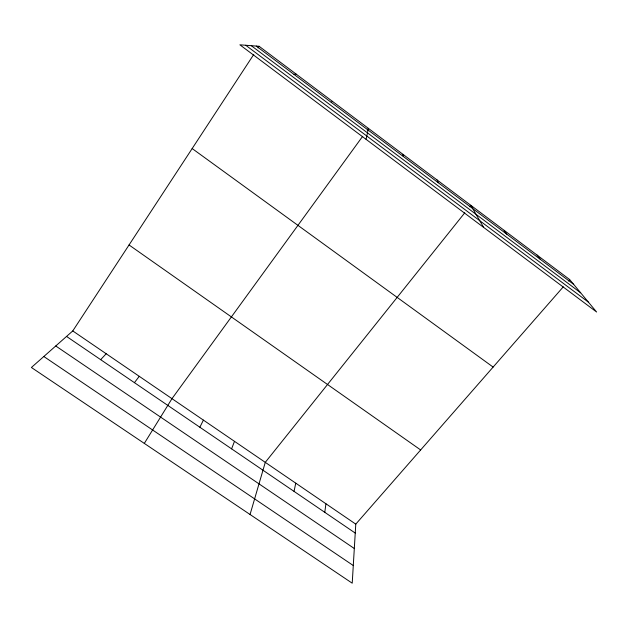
<?xml version="1.0" encoding="UTF-8"?>
<svg xmlns="http://www.w3.org/2000/svg" width="628" height="628" viewBox="0 0 628 628"><rect width="100%" height="100%" fill="white"/><g stroke="black" fill="none" stroke-linecap="round" stroke-linejoin="round"><path stroke-width="0.94" d="M563.261 286.87L355.778 524.137L352.222 583.192L31.4 367.49L72.77 330.932L253.767 54.455M324.802 512.338L325.916 503.75M294.053 491.394L295.749 483.16M366.077 139.345L368.424 128.395L367.27 129.98M250.054 514.505L265.283 462.357L464.775 212.806M231.591 448.847L234.495 441.343M199.869 427.236L203.401 420.108M144.307 443.407L171.978 398.662L362.662 136.315M258.045 47.916L259.113 46.284L569.659 279.554L596.6 312.006L239.865 44.808L259.113 46.284M134.423 382.664L139.259 376.321M469.579 206.793L470.788 205.285L483.631 227.391M568.379 281.022L569.659 279.554M100.668 359.671L106.195 353.752M331.27 102.388L332.432 101.359M294.006 74.402L296 73.994M43.827 356.508L353.281 565.53M55.751 345.973L354.31 548.519M66.544 336.427L355.236 533.07M72.77 330.932L355.778 524.137M129.046 244.967L420.65 449.954M192.168 148.553L493.129 367.074M251.279 45.687L580.672 292.821M245.729 45.255L588.444 302.186M256.263 46.072L573.678 284.39M537.081 255.078L540.41 259.411M504.119 230.327L506.749 234.142M437.064 179.953L438.234 182.701M402.94 154.323L403.364 156.513"/></g></svg>
